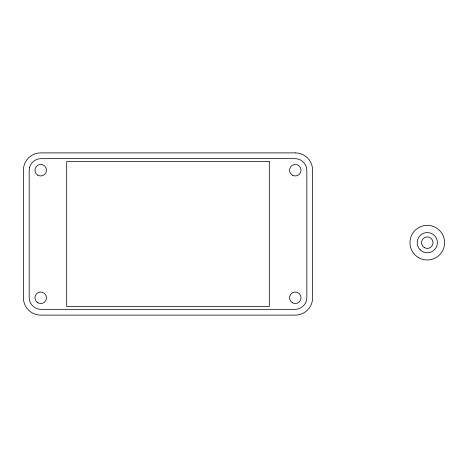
<?xml version="1.0" encoding="UTF-8"?>
<svg xmlns="http://www.w3.org/2000/svg" width="468" height="468" viewBox="0 0 468 468"><rect width="100%" height="100%" fill="white"/><g stroke="black" fill="none" stroke-linecap="round" stroke-linejoin="round"><path stroke-width="0.7" d="M29.613 167.234L29.174 170.586L29.174 297.414C29.022 303.861 34.644 309.488 41.096 309.336L294.922 309.336C301.374 309.488 307.002 303.861 306.844 297.414L306.844 170.586C307.002 164.139 301.374 158.512 294.922 158.664L41.096 158.664C35.89 158.634 30.982 162.174 29.613 167.234M295.302 152.89L40.716 152.89A17.316 17.316 0 0 0 23.4 170.212L23.4 297.788A17.316 17.316 0 0 0 40.716 315.11L295.302 315.11A17.316 17.316 0 0 0 312.618 297.788L312.618 170.212A17.316 17.316 0 0 0 295.302 152.89M269.322 161.554L66.696 161.554L66.696 306.446L269.322 306.446L269.322 161.554M37.832 302.79A5.774 5.774 0 0 0 46.49 297.788A5.774 5.774 0 0 0 37.832 292.792A5.774 5.774 0 0 0 37.832 302.79M37.832 175.207A5.774 5.774 0 0 0 46.49 170.212A5.774 5.774 0 0 0 37.832 165.21A5.774 5.774 0 0 0 37.832 175.207M292.412 175.207A5.774 5.774 0 0 0 301.07 170.212A5.774 5.774 0 0 0 292.412 165.21A5.774 5.774 0 0 0 292.412 175.207M292.412 302.79A5.774 5.774 0 0 0 301.07 297.788A5.774 5.774 0 0 0 292.412 292.792A5.774 5.774 0 0 0 292.412 302.79M418.62 257.669A17.316 17.316 0 0 0 444.6 242.67A17.316 17.316 0 0 0 418.62 227.676A17.316 17.316 0 0 0 418.62 257.669M424.394 247.671A5.774 5.774 0 0 0 433.052 242.67A5.774 5.774 0 0 0 424.394 237.674A5.774 5.774 0 0 0 424.394 247.671M420.135 249.813A10.103 10.103 0 0 0 437.042 245.285A10.103 10.103 0 0 0 424.669 232.912A10.103 10.103 0 0 0 420.135 249.813"/></g></svg>
